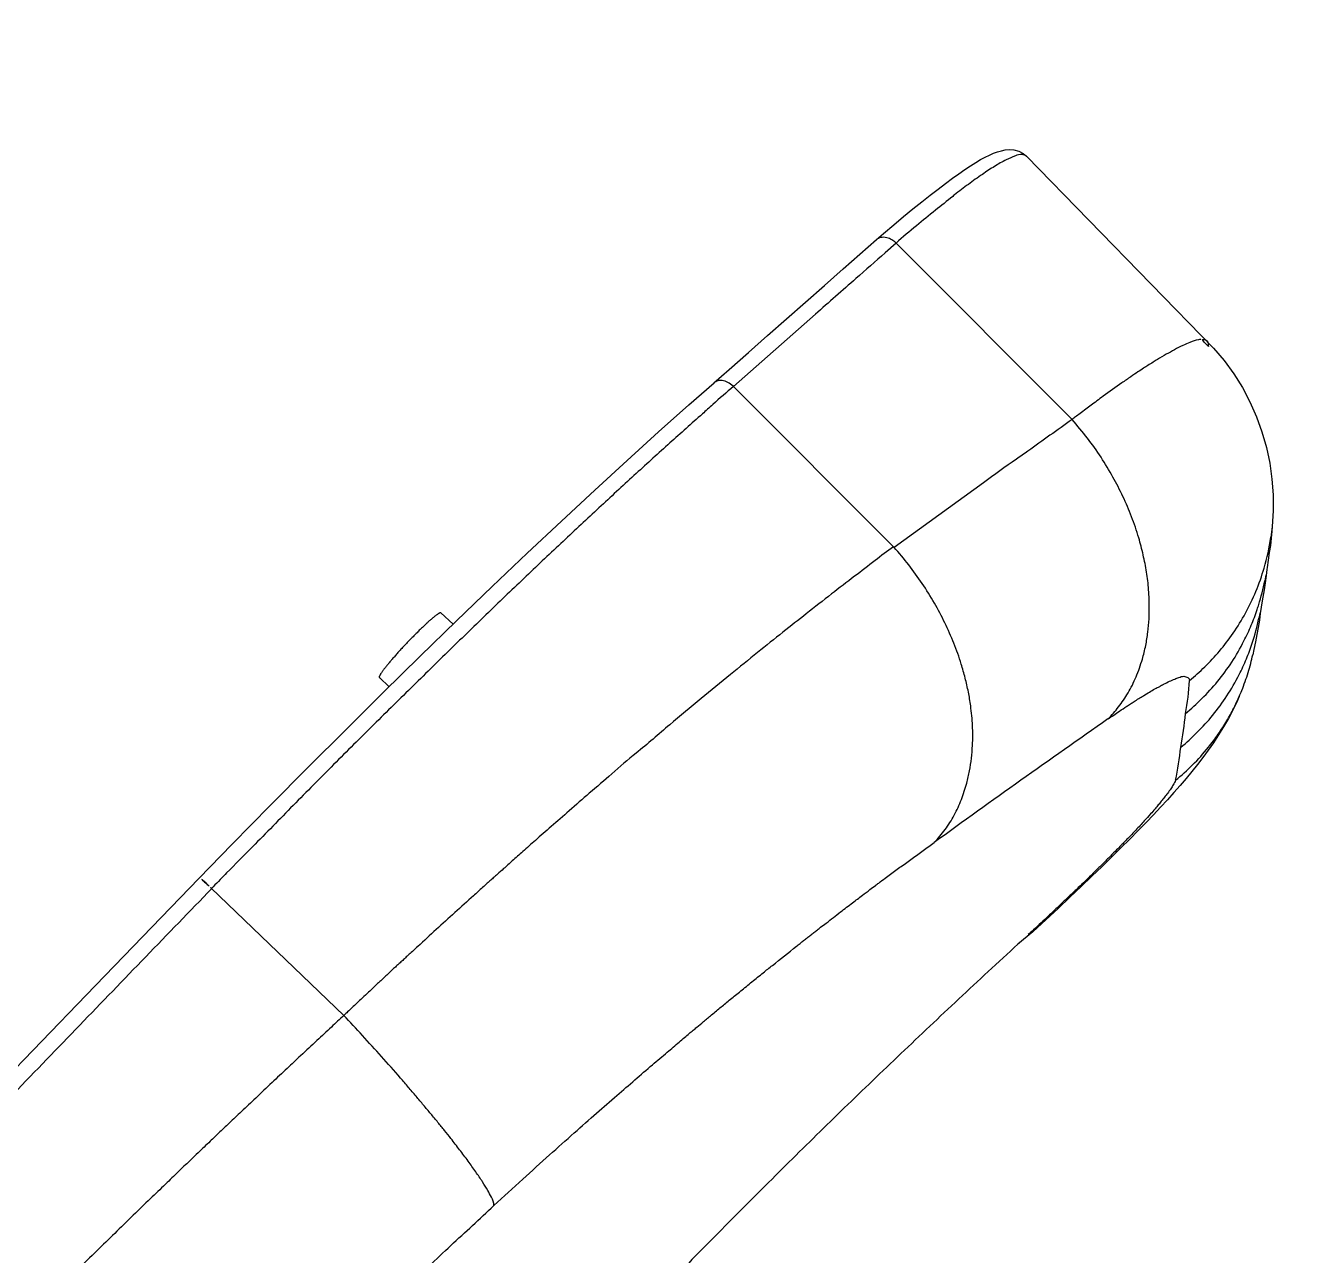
# Model space of a CAD drawing. Header units: millimetres. Extents: x 1145859089 to 1147511753, y -1047484727 to -1047247487.
# Drawn here: x 1146331192.7 to 1146331303.7, y -1047436727.8 to -1047436620.4 of the extents above; entities that cross this region are included whole.
import ezdxf
from ezdxf.xclip import XClip

# ---------------------------------------------------------------- set-up
doc = ezdxf.new("R2010")
doc.units = ezdxf.units.MM
doc.header["$LTSCALE"] = 100
doc.header["$MEASUREMENT"] = 0
doc.header["$XCLIPFRAME"] = 2
doc.linetypes.add('CENTERX2', pattern=[4, 2.5, -0.5, 0.5, -0.5])
doc.layers.get('0').update_dxf_attribs({"linetype": 'CONTINUOUS'})
for name, color, linetype in [('L-지중매입', 3, 'CENTERX2'), ('XREF', 135, 'CONTINUOUS'), ('단지배치도$0$W240910', 135, 'CONTINUOUS')]:
    doc.layers.add(name, color=color, linetype=linetype)

# ---------------------------------------------------------------- blocks, each defined once
blk = doc.blocks.new('단지배치도$0$zw$9902')
at = {"layer": '단지배치도$0$W240910', "linetype": 'ByBlock', "ltscale": 20}
for p, q in [((62603.93, -65262.13), (62604.27, -65262.03)), ((62604.27, -65262.03), (62604.61, -65261.96)), ((62604.61, -65261.96), (62604.97, -65261.93)), ((62604.97, -65261.93), (62605.37, -65261.96)), ((62605.37, -65261.96), (62605.79, -65262.07)), ((62605.79, -65262.07), (62606.16, -65262.27)), ((62601.58, -65263.35), (62602.04, -65263.06)), ((62602.04, -65263.06), (62602.46, -65262.81)), ((62602.46, -65262.81), (62602.86, -65262.6)), ((62602.86, -65262.6), (62603.24, -65262.41)), ((62603.24, -65262.41), (62603.59, -65262.26)), ((62603.59, -65262.26), (62603.93, -65262.13)), ((62606.16, -65262.27), (62606.46, -65262.51)), ((62606.45, -65262.51), (62606.44, -65262.5)), ((62606.46, -65262.51), (62606.45, -65262.51)), ((62606.45, -65262.51), (62622.8, -65279.26)), ((62599.99, -65264.44), (62600.56, -65264.04)), ((62600.56, -65264.04), (62601.09, -65263.67)), ((62601.09, -65263.67), (62601.58, -65263.35)), ((62598.05, -65265.91), (62598.74, -65265.38)), ((62598.74, -65265.38), (62599.39, -65264.89)), ((62599.39, -65264.89), (62599.99, -65264.44)), ((62596.55, -65267.11), (62597.32, -65266.49)), ((62597.32, -65266.49), (62598.05, -65265.91)), ((62595.74, -65267.78), (62596.55, -65267.11)), ((62593.99, -65269.27), (62594.89, -65268.5)), ((62594.89, -65268.5), (62595.74, -65267.78)), ((62590.47, -65272.35), (62593.38, -65269.79)), ((62593.38, -65269.79), (62593.99, -65269.27)), ((62595.09, -65270.11), (62594.13, -65270.95)), ((62595.09, -65270.11), (62595.05, -65270.07)), ((62610.44, -65285.51), (62595.09, -65270.11)), ((62588.82, -65273.8), (62590.47, -65272.35)), ((62587.17, -65275.25), (62588.82, -65273.8)), ((62585.51, -65276.71), (62587.17, -65275.25)), ((62588.03, -65276.31), (62580.89, -65282.62)), ((62583.85, -65278.18), (62585.51, -65276.71)), ((62582.19, -65279.65), (62583.85, -65278.18)), ((62580.52, -65281.12), (62582.19, -65279.65)), ((62622.8, -65279.26), (62623.72, -65280.35)), ((62623.72, -65280.35), (62624.56, -65281.51)), ((62579.18, -65282.3), (62580.52, -65281.12)), ((62624.56, -65281.51), (62625.31, -65282.72)), ((62576.99, -65284.22), (62579.19, -65282.29)), ((62580.89, -65282.62), (62580.85, -65282.58)), ((62594.86, -65296.62), (62580.89, -65282.62)), ((62625.31, -65282.72), (62625.97, -65283.97)), ((62574.34, -65286.58), (62576.99, -65284.22)), ((62625.97, -65283.97), (62626.54, -65285.26)), ((62626.54, -65285.26), (62627.02, -65286.59)), ((62571.6, -65289.07), (62574.34, -65286.58)), ((62627.02, -65286.59), (62627.41, -65287.94)), ((62627.41, -65287.94), (62627.7, -65289.31)), ((62568.77, -65291.66), (62571.6, -65289.07)), ((62627.7, -65289.31), (62627.89, -65290.7)), ((62627.89, -65290.7), (62627.99, -65292.09)), ((62565.86, -65294.37), (62568.77, -65291.66)), ((62602.7, -65291.02), (62594.9, -65296.66)), ((62627.99, -65292.09), (62628, -65293.48)), ((62628, -65293.48), (62627.91, -65294.85)), ((62562.87, -65297.18), (62565.86, -65294.37)), ((62627.91, -65294.85), (62627.8, -65295.78)), ((62627.88, -65295.25), (62627.82, -65295.86)), ((62627.91, -65294.85), (62627.88, -65295.25)), ((62627.75, -65296.49), (62627.66, -65297.12)), ((62627.82, -65295.86), (62627.75, -65296.49)), ((62559.81, -65300.09), (62562.87, -65297.18)), ((62594.86, -65296.62), (62594.9, -65296.66)), ((62627.66, -65297.12), (62627.57, -65297.77)), ((62627.44, -65298.59), (62627.38, -65299.13)), ((62627.47, -65298.42), (62627.44, -65298.59)), ((62627.57, -65297.77), (62627.47, -65298.42)), ((62627.29, -65299.75), (62627.2, -65300.38)), ((62627.35, -65299.09), (62627.26, -65299.59)), ((62627.38, -65299.13), (62627.29, -65299.75)), ((62556.7, -65303.09), (62559.81, -65300.09)), ((62627.2, -65300.38), (62627.1, -65301.02)), ((62626.95, -65301.87), (62626.87, -65302.43)), ((62626.99, -65301.67), (62626.95, -65301.87)), ((62627.1, -65301.02), (62626.99, -65301.67)), ((62553.53, -65306.17), (62556.7, -65303.09)), ((62556.4, -65303.38), (62555.35, -65302.38)), ((62626.79, -65303.03), (62626.69, -65303.65)), ((62626.86, -65302.33), (62626.76, -65302.83)), ((62626.87, -65302.43), (62626.79, -65303.03)), ((62626.58, -65304.28), (62626.46, -65304.92)), ((62626.69, -65303.65), (62626.58, -65304.28)), ((62626.46, -65304.92), (62626.32, -65305.57)), ((62550.31, -65309.33), (62553.53, -65306.17)), ((62626.32, -65305.57), (62626.22, -65306.04)), ((62550.82, -65308.83), (62549.97, -65308.02)), ((62547.06, -65312.55), (62550.31, -65309.33)), ((62625.04, -65309.68), (62624.88, -65310.04)), ((62624.5, -65310.83), (62624.1, -65311.6)), ((62624.88, -65310.04), (62624.5, -65310.83)), ((62624.1, -65311.6), (62623.67, -65312.34)), ((62543.77, -65315.84), (62547.06, -65312.55)), ((62623.23, -65313.04), (62622.79, -65313.72)), ((62623.67, -65312.34), (62623.23, -65313.04)), ((62622.79, -65313.72), (62622.33, -65314.37)), ((62621.87, -65315), (62621.39, -65315.62)), ((62622.33, -65314.37), (62621.87, -65315)), ((62540.45, -65319.19), (62543.77, -65315.84)), ((62620.9, -65316.23), (62620.39, -65316.84)), ((62621.39, -65315.62), (62620.9, -65316.23)), ((62619.87, -65317.45), (62619.33, -65318.07)), ((62620.39, -65316.84), (62619.87, -65317.45)), ((62618.76, -65318.69), (62618.17, -65319.34)), ((62619.33, -65318.07), (62618.76, -65318.69)), ((62537.12, -65322.58), (62540.45, -65319.19)), ((62618.17, -65319.34), (62617.55, -65320)), ((62616.9, -65320.68), (62616.21, -65321.39)), ((62617.55, -65320), (62616.9, -65320.68)), ((62616.21, -65321.39), (62615.48, -65322.13)), ((62534.22, -65325.56), (62537.12, -65322.58)), ((62614.71, -65322.9), (62613.91, -65323.69)), ((62615.48, -65322.13), (62614.71, -65322.9)), ((62613.91, -65323.69), (62613.06, -65324.52)), ((62536.63, -65325.09), (62536.51, -65325.21)), ((62613.06, -65324.52), (62612.17, -65325.38)), ((62524.37, -65335.76), (62534.22, -65325.56)), ((62546.88, -65337.52), (62535.3, -65326.41)), ((62611.23, -65326.28), (62610.25, -65327.21)), ((62612.17, -65325.38), (62611.23, -65326.28)), ((62610.25, -65327.21), (62609.22, -65328.18)), ((62609.22, -65328.18), (62608.14, -65329.18)), ((62608.14, -65329.18), (62607.02, -65330.22)), ((62607.02, -65330.22), (62605.71, -65331.31)), ((62514.03, -65346.48), (62524.37, -65335.76))]:
    blk.add_line(p, q, dxfattribs=at)
at = {"layer": '단지배치도$0$W240910'}
for radius in [11431.38, 11931.38]:
    blk.add_arc((57394.29, -57699.4), radius, 251.62775, 321.418131, dxfattribs=at)
at = {"layer": '단지배치도$0$W240910', "linetype": 'ByBlock', "ltscale": 20}
for centre, radius, start, end in [((62606.21, -65262.74), 0.338, 46.3448, 48.0521), ((62608.38, -65292.97), 19.62, 343.7145, 351.764), ((62607.97, -65295.88), 19.64, 342.8797, 349.0948), ((62607.53, -65298.85), 19.63, 341.6414, 348.2999), ((62597.79, -65306.93), 22.95, 349.3331, 356.5979), ((63157.91, -66093.16), 952.4, 124.85744, 125.97713), ((62596.06, -65309.28), 24.35, 348.5428, 355.5398), ((62594.38, -65311.67), 25.66, 348.0115, 354.5281), ((62598.31, -65385.26), 86.17, 135.8261, 136.9591), ((62421.6, -65129.86), 272.91, 312.4244, 312.6837)]:
    blk.add_arc(centre, radius, start, end, dxfattribs=at)
for points, start_tangent, end_tangent in [([(62606.43, -65262.49), (62606.08, -65262.37), (62605.49, -65262.48), (62604.69, -65262.83), (62603.68, -65263.4)], (-0.74373, 0.66848), (-0.850801, -0.525488)), ([(62603.68, -65263.4), (62602.61, -65264.1), (62601.39, -65264.97), (62600.18, -65265.89)], (-0.850801, -0.525488), (-0.790052, -0.61304)), ([(62600.18, -65265.89), (62600.02, -65266.02), (62598.51, -65267.23), (62596.86, -65268.59), (62595.09, -65270.11)], (-0.790052, -0.61304), (-0.706844, -0.707369)), ([(62595.05, -65270.07), (62594.71, -65269.81), (62594.26, -65269.63), (62593.74, -65269.62), (62593.38, -65269.8)], (-0.723862, 0.689944), (-0.76222, -0.647318)), ([(62594.13, -65270.95), (62591.57, -65273.2), (62588.03, -65276.31)], (-0.751799, -0.659393), (-0.750449, -0.660928)), ([(62621.68, -65278.51), (62621.48, -65278.54), (62620.73, -65278.77), (62620.11, -65279.04), (62619.38, -65279.41)], (-0.996014, -0.089197), (-0.818583, -0.574388)), ([(62622.35, -65279.13), (62622.22, -65278.64), (62621.86, -65278.51), (62621.68, -65278.51)], (-0.129536, 0.991575), (-0.996014, -0.089197)), ([(62619.38, -65279.41), (62618.67, -65279.8), (62617.89, -65280.27), (62617.51, -65280.5), (62617.07, -65280.78), (62616.68, -65281.03), (62616.19, -65281.35), (62615.58, -65281.76), (62615.18, -65282.04), (62614.78, -65282.31), (62613.16, -65283.47), (62612.6, -65283.88), (62612.1, -65284.26), (62611.64, -65284.6), (62611.14, -65284.98), (62610.74, -65285.28), (62610.44, -65285.51)], (-0.818583, -0.574388), (-0.736754, -0.676161)), ([(62580.85, -65282.58), (62580.39, -65282.26), (62579.89, -65282.1), (62579.51, -65282.13), (62579.19, -65282.3)], (-0.724598, 0.689172), (-0.760462, -0.649383)), ([(62580.89, -65282.62), (62579.08, -65284.19)], (-0.773133, -0.634244), (-0.743612, -0.668611)), ([(62579.08, -65284.19), (62578.17, -65285.01), (62575.33, -65287.55), (62572.39, -65290.22), (62569.34, -65293.03), (62566.21, -65295.95), (62562.99, -65298.99), (62559.7, -65302.14)], (-0.743612, -0.668611), (-0.720662, -0.693287)), ([(62610.44, -65285.51), (62606.59, -65288.25), (62605.58, -65288.96), (62602.7, -65291.02)], (-0.816957, -0.576699), (-0.80994, -0.586513)), ([(62613.58, -65311.64), (62614.5, -65310.59), (62615.33, -65309.37), (62616.03, -65307.97), (62616.58, -65306.41), (62616.87, -65305.24), (62617.06, -65304.07), (62617.16, -65302.9), (62617.17, -65301.19), (62617.05, -65299.57), (62616.94, -65298.82), (62616.81, -65298.07), (62616.65, -65297.32), (62616.47, -65296.57), (62616.26, -65295.83), (62615.64, -65293.99), (62614.88, -65292.22), (62614.01, -65290.52), (62612.97, -65288.8), (62611.78, -65287.12), (62610.44, -65285.51)], (0.709729, 0.704475), (-0.666796, 0.74524)), ([(62594.86, -65296.62), (62593.25, -65297.82), (62591.45, -65299.19), (62589.45, -65300.73), (62587.24, -65302.46), (62585.2, -65304.07), (62582.99, -65305.84), (62580.62, -65307.77), (62578.06, -65309.87), (62575.32, -65312.15), (62572.39, -65314.62)], (-0.837073, -0.547091), (-0.784222, -0.62048)), ([(62598.41, -65322.42), (62599.36, -65321.3), (62600.15, -65320.04), (62600.78, -65318.67), (62601.25, -65317.24), (62601.49, -65316.17), (62601.66, -65315.07), (62601.75, -65313.95), (62601.75, -65312.23), (62601.59, -65310.5), (62601.39, -65309.29), (62601.11, -65308.07), (62600.77, -65306.85), (62600.12, -65305.04), (62599.34, -65303.26), (62598.42, -65301.52), (62597.36, -65299.82), (62596.18, -65298.19), (62594.9, -65296.66)], (0.697902, 0.716193), (-0.669524, 0.742791)), ([(62620.69, -65308.29), (62622.03, -65307.09), (62623.31, -65305.72), (62624.51, -65304.15), (62625.58, -65302.41), (62626.49, -65300.51), (62627.21, -65298.47)], (0.775604, 0.63122), (0.280307, 0.95991)), ([(62620.34, -65311.17), (62621.78, -65309.87), (62623.14, -65308.37), (62624.38, -65306.69), (62625.45, -65304.83), (62626.09, -65303.46), (62626.6, -65302.09), (62626.74, -65301.66)], (0.774719, 0.632306), (0.294342, 0.9557)), ([(62559.7, -65302.14), (62556.35, -65305.39), (62552.94, -65308.73), (62549.48, -65312.14), (62545.98, -65315.63), (62542.45, -65319.19), (62538.9, -65322.8), (62536.63, -65325.09)], (-0.720662, -0.693287), (-0.697284, -0.716795)), ([(62555.35, -65302.38), (62555.33, -65302.37), (62555.31, -65302.37), (62555.28, -65302.38), (62555.24, -65302.39), (62555.19, -65302.42), (62555.14, -65302.45), (62555.08, -65302.49), (62555.01, -65302.53), (62554.94, -65302.58), (62554.86, -65302.64), (62554.78, -65302.71), (62554.69, -65302.78), (62554.59, -65302.86), (62554.49, -65302.95), (62554.39, -65303.04), (62554.27, -65303.14), (62554.16, -65303.25), (62554.04, -65303.36), (62553.92, -65303.47), (62553.79, -65303.59), (62553.66, -65303.71), (62553.53, -65303.84), (62553.39, -65303.97), (62553.26, -65304.11), (62553.12, -65304.25), (62552.98, -65304.39), (62552.84, -65304.53), (62552.69, -65304.67), (62552.55, -65304.82), (62552.41, -65304.97), (62552.27, -65305.12), (62552.13, -65305.26), (62551.99, -65305.41), (62551.86, -65305.56), (62551.72, -65305.71), (62551.59, -65305.85), (62551.46, -65305.99), (62551.34, -65306.14), (62551.22, -65306.27), (62551.1, -65306.41), (62550.99, -65306.54), (62550.88, -65306.67), (62550.77, -65306.8), (62550.68, -65306.92), (62550.58, -65307.03), (62550.5, -65307.14), (62550.41, -65307.25), (62550.34, -65307.35), (62550.27, -65307.44), (62550.21, -65307.53), (62550.15, -65307.61), (62550.1, -65307.68), (62550.06, -65307.75), (62550.02, -65307.81), (62550, -65307.87), (62549.98, -65307.91), (62549.96, -65307.95), (62549.96, -65307.98), (62549.96, -65308.01), (62549.97, -65308.02)], (-0.723747, 0.690066), (0.723747, -0.690066)), ([(62619.93, -65314.12), (62621.37, -65312.81), (62622.72, -65311.32), (62623.95, -65309.63), (62625.03, -65307.77), (62625.66, -65306.4), (62626.17, -65305.04)], (0.773625, 0.633643), (0.314902, 0.949124)), ([(62625.04, -65309.68), (62625.26, -65309.16), (62625.55, -65308.38), (62625.82, -65307.59), (62626.04, -65306.8), (62626.22, -65306.04)], (0.400709, 0.916206), (0.214343, 0.976759)), ([(62613.58, -65311.64), (62614.08, -65311.3), (62614.57, -65310.96), (62615.21, -65310.54), (62615.54, -65310.33), (62615.86, -65310.12), (62616.67, -65309.62), (62617.21, -65309.29), (62617.68, -65309.02), (62618.09, -65308.8), (62618.43, -65308.61), (62618.96, -65308.35), (62619.4, -65308.16), (62619.77, -65308.02), (62620.2, -65307.92), (62620.69, -65308.29)], (0.822757, 0.568393), (-0.081422, -0.99668)), ([(62619.48, -65317), (62620.96, -65315.66), (62622.34, -65314.12), (62623.21, -65312.96), (62623.95, -65311.81), (62624.55, -65310.71), (62624.92, -65309.94), (62625.04, -65309.68)], (0.775345, 0.631538), (0.400709, 0.916206)), ([(62572.39, -65314.62), (62570.26, -65316.44), (62568.3, -65318.13), (62566.54, -65319.66), (62564.97, -65321.04), (62563.59, -65322.24), (62562.49, -65323.22), (62561.57, -65324.04), (62560.82, -65324.71), (62560.26, -65325.21), (62559.98, -65325.46), (62559.69, -65325.72), (62559.38, -65325.99), (62558.98, -65326.36), (62558.18, -65327.08), (62556.56, -65328.55), (62553.32, -65331.51), (62552.94, -65331.86), (62552.58, -65332.19), (62552.24, -65332.5), (62551.93, -65332.79), (62551.64, -65333.06), (62551.37, -65333.3), (62550.76, -65333.87), (62550.46, -65334.15), (62550.09, -65334.5), (62549.82, -65334.75), (62549.47, -65335.08), (62549.02, -65335.5), (62548.48, -65336.01), (62548, -65336.46), (62547.58, -65336.86), (62547.2, -65337.22), (62546.88, -65337.52)], (-0.784222, -0.62048), (-0.710432, -0.703766)), ([(62619.48, -65317), (62619.27, -65317.4), (62619.06, -65317.74), (62618.79, -65318.12), (62618.51, -65318.48), (62618.23, -65318.83), (62617.97, -65319.15), (62617.69, -65319.48), (62617.29, -65319.94), (62616.75, -65320.54), (62616.38, -65320.95), (62616.01, -65321.34), (62615.65, -65321.72), (62615.31, -65322.07), (62615.01, -65322.38), (62614.71, -65322.69), (62614.33, -65323.07), (62613.79, -65323.62), (62613.13, -65324.28), (62612.43, -65324.97), (62611.82, -65325.57), (62611.3, -65326.07), (62610.88, -65326.47)], (-0.371435, -0.928459), (-0.720828, -0.693114)), ([(62559.97, -65354.13), (62562.49, -65351.82), (62564.83, -65349.7), (62566.98, -65347.78), (62568.94, -65346.05), (62570.71, -65344.51), (62572.28, -65343.15), (62573.81, -65341.83), (62575.1, -65340.74), (62576.15, -65339.85), (62576.62, -65339.45), (62577.03, -65339.1), (62577.37, -65338.82), (62577.69, -65338.55), (62578.27, -65338.07), (62578.98, -65337.48), (62579.81, -65336.79), (62580.62, -65336.12), (62581.52, -65335.39), (62582.5, -65334.59), (62583.48, -65333.8), (62584.28, -65333.16), (62586.38, -65331.49), (62586.7, -65331.24), (62587.01, -65330.99), (62587.31, -65330.75), (62587.62, -65330.52), (62587.91, -65330.28), (62588.21, -65330.06), (62588.49, -65329.83), (62588.98, -65329.46), (62590.23, -65328.49), (62591.28, -65327.69), (62592.14, -65327.04), (62592.8, -65326.54), (62593.27, -65326.18), (62593.56, -65325.97), (62594.12, -65325.55), (62594.6, -65325.2), (62595.06, -65324.85), (62595.53, -65324.51), (62598.41, -65322.42)], (0.734638, 0.678459), (0.815585, 0.578637)), ([(62535.34, -65326.45), (62523.81, -65338.38), (62512.28, -65350.35), (62500.76, -65362.36), (62489.27, -65374.39)], (-0.695958, -0.718082), (-0.69029, -0.723533)), ([(62535.12, -65326.24), (62534.95, -65326.09), (62534.6, -65325.79), (62534.22, -65325.56)], (-0.732421, 0.680852), (-0.153538, -0.988143)), ([(62535.3, -65326.41), (62535.12, -65326.24)], (-0.722036, 0.691855), (-0.732421, 0.680852)), ([(62610.88, -65326.47), (62610.55, -65326.79), (62610.2, -65327.12), (62609.85, -65327.45), (62609.49, -65327.79), (62609.13, -65328.13), (62608.76, -65328.48), (62608.39, -65328.83), (62607.07, -65330.06), (62606.62, -65330.47)], (-0.720828, -0.693114), (-0.735193, -0.677857)), ([(62605.71, -65331.31), (62600.55, -65336.09), (62595.5, -65340.86), (62590.56, -65345.6), (62585.73, -65350.34), (62581.01, -65355.05), (62576.4, -65359.73), (62571.91, -65364.38), (62567.56, -65368.98), (62563.35, -65373.5), (62559.3, -65377.95), (62555.41, -65382.31), (62551.68, -65386.57), (62548.1, -65390.74), (62545.74, -65393.53)], (-0.736519, -0.676417), (-0.642249, -0.766496)), ([(62546.88, -65337.52), (62545.78, -65338.54), (62544.52, -65339.72), (62543.1, -65341.04), (62541.91, -65342.16), (62540.6, -65343.39), (62539.18, -65344.74), (62537.93, -65345.92), (62536.85, -65346.94), (62535.94, -65347.81), (62535.21, -65348.51), (62534.67, -65349.02), (62534.15, -65349.52), (62533.51, -65350.13), (62532.56, -65351.04), (62531.44, -65352.12), (62530.15, -65353.37), (62528.68, -65354.78), (62527.06, -65356.37), (62525.51, -65357.87), (62523.85, -65359.5), (62523.11, -65360.23), (62522.7, -65360.63), (62522.39, -65360.93), (62522.08, -65361.24), (62521.75, -65361.56), (62521.42, -65361.89), (62519.82, -65363.47), (62518.08, -65365.2), (62516.19, -65367.09), (62513.87, -65369.42), (62511.36, -65371.95), (62508.66, -65374.69), (62505.79, -65377.63), (62502.73, -65380.79), (62499.5, -65384.15)], (-0.73653, -0.676405), (-0.70102, -0.713142)), ([(62559.97, -65354.13), (62559.75, -65353.39), (62559.44, -65352.81), (62558.98, -65352.06), (62558.39, -65351.19), (62557.72, -65350.24), (62556.98, -65349.26), (62556.22, -65348.28), (62555.66, -65347.58), (62555.08, -65346.86), (62554.47, -65346.12), (62553.83, -65345.36), (62553.18, -65344.58), (62552.5, -65343.79), (62551.81, -65342.99), (62550.16, -65341.12), (62548.5, -65339.28), (62546.88, -65337.52)], (0.057703, 0.998334), (-0.681352, 0.731956)), ([(62471.67, -65446.31), (62475.4, -65441.93), (62479.29, -65437.43), (62483.33, -65432.8), (62487.52, -65428.05), (62491.81, -65423.25), (62492.77, -65422.18), (62493.95, -65420.88), (62495.09, -65419.61), (62496.22, -65418.37), (62497.32, -65417.17), (62498.4, -65415.99), (62501.21, -65412.93), (62503.85, -65410.09), (62506.29, -65407.47), (62508.55, -65405.07), (62510.61, -65402.89), (62512.1, -65401.32), (62513.46, -65399.89), (62514.72, -65398.58), (62516.03, -65397.21), (62517.47, -65395.72), (62519.48, -65393.64), (62521.69, -65391.37), (62524.12, -65388.9), (62526.75, -65386.23), (62529.59, -65383.37), (62532.96, -65380.01), (62536.59, -65376.42), (62537.34, -65375.68), (62538.02, -65375.02), (62538.69, -65374.36), (62539.36, -65373.71), (62540.03, -65373.05), (62544.21, -65369), (62548.34, -65365.05), (62552.34, -65361.25), (62556.22, -65357.61), (62559.97, -65354.13)], (0.647001, 0.762489), (0.733913, 0.679244))]:
    blk.add_spline(points, degree=3, dxfattribs=dict(at, start_tangent=start_tangent, end_tangent=end_tangent))
blk = doc.blocks.new('단지배치도')
blk.add_blockref('단지배치도$0$zw$9902', (141034.19, 142437.16))

msp = doc.modelspace()

# ---------------------------------------------------------------- linework, layer by layer
at = {"layer": 'L-지중매입', "ltscale": 2}
msp.add_arc((1146292364.149594, -1047402174.186541, 0), 45716.750817, 303.4822833292, 333.0437788935, dxfattribs=at)

# ---------------------------------------------------------------- block references
at = {"layer": 'XREF'}
ref = msp.add_blockref('단지배치도', (1146127639.433662, -1047513806.462535), dxfattribs=at)
XClip(ref).set_block_clipping_path([(72982.4064819524, 34919.7593965302), (360382.4067475507, 255319.7593436702)])

doc.saveas('drawing.dxf')
